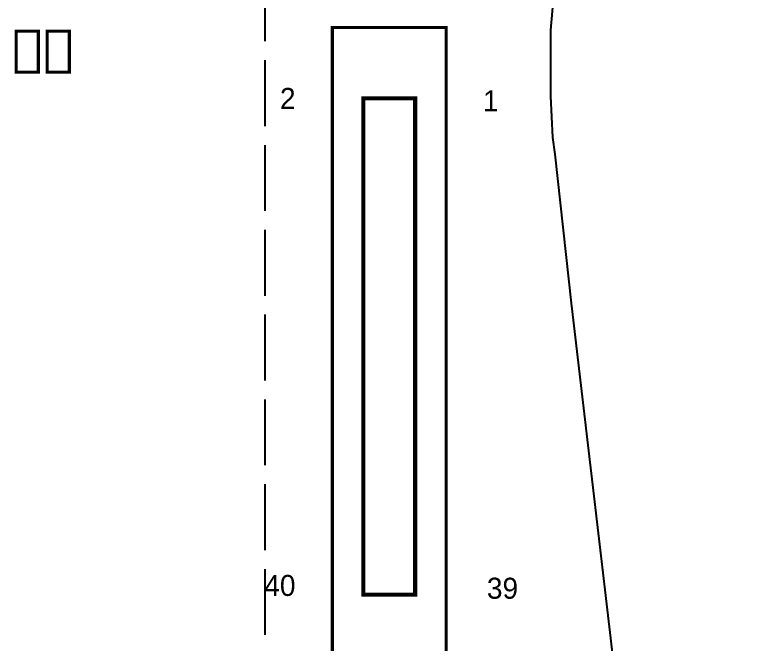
# Model space of a CAD drawing. Extents: x -18 to 363, y 0 to 182.
# Drawn here: x 169.39 to 204.77, y 32.59 to 63.04 of the extents above; entities that cross this region are included whole.
import ezdxf
from ezdxf.enums import TextEntityAlignment as Align

# ---------------------------------------------------------------- set-up
doc = ezdxf.new("R2010")
doc.units = 0
doc.header["$MEASUREMENT"] = 0
doc.layers.add('ASSEMBLY_OUTLINES_TOP', color=181, linetype='CONTINUOUS')
doc.layers.add('BOARD_OUTLINE', color=150, linetype='CONTINUOUS')
doc.styles.add('VERIBEST_GERBER_1', font='txt')

msp = doc.modelspace()

# ---------------------------------------------------------------- linework, layer by layer
at = {"layer": 'ASSEMBLY_OUTLINES_TOP', "const_width": 0.1}
for points in [[(181.5, 64.9485), (181.5, 61.7481)], [(181.5, 60.848), (181.5, 57.6476)], [(181.5, 56.7475), (181.5, 53.5471)], [(181.5, 52.647), (181.5, 49.4466)], [(181.5, 48.5465), (181.5, 45.3461)], [(181.5, 44.446), (181.5, 41.2456)], [(181.5, 40.3455), (181.5, 37.1451)], [(181.5, 36.245), (181.5, 33.0446)]]:
    msp.add_lwpolyline(points, dxfattribs=at)
at = {"layer": 'ASSEMBLY_OUTLINES_TOP'}
for points, const_width in [([(169.4666, 60.2594), (169.4666, 62.2406), (170.5334, 62.2406), (170.5334, 60.2594)], 0.1524), ([(170.9666, 60.2594), (170.9666, 62.2406), (172.0334, 62.2406), (172.0334, 60.2594)], 0.1524), ([(184.75, 31.575), (184.75, 62.425), (190.25, 62.425), (190.25, 31.575)], 0.15), ([(186.25, 35), (186.25, 59), (188.75, 59), (188.75, 35)], 0.203)]:
    msp.add_lwpolyline(points, close=True, dxfattribs=dict(at, const_width=const_width))
at = {"layer": 'BOARD_OUTLINE'}
msp.add_lwpolyline([(206.6, 87), (204.4, 84.3), (202.7, 82.2), (200.7, 78.7), (197.5, 72.5), (196.2, 69.2), (195.5, 64.7), (195.3, 62.3), (195.3, 59.1), (195.4, 57.1), (195.5, 56.3), (196.3, 49.1), (198.2, 32.9), (198.7, 28.5)], dxfattribs=at)

# ---------------------------------------------------------------- texts
at = {"layer": 'ASSEMBLY_OUTLINES_TOP', "style": 'VERIBEST_GERBER_1'}
for s, p in [('2', (182.595, 58.9925)), ('1', (192.405, 58.8775)), ('40', (182.214, 35.444)), ('39', (192.9765, 35.309))]:
    msp.add_text(s, height=1.016, dxfattribs=at).set_placement(p, align=Align.MIDDLE_CENTER)

doc.saveas('drawing.dxf')
